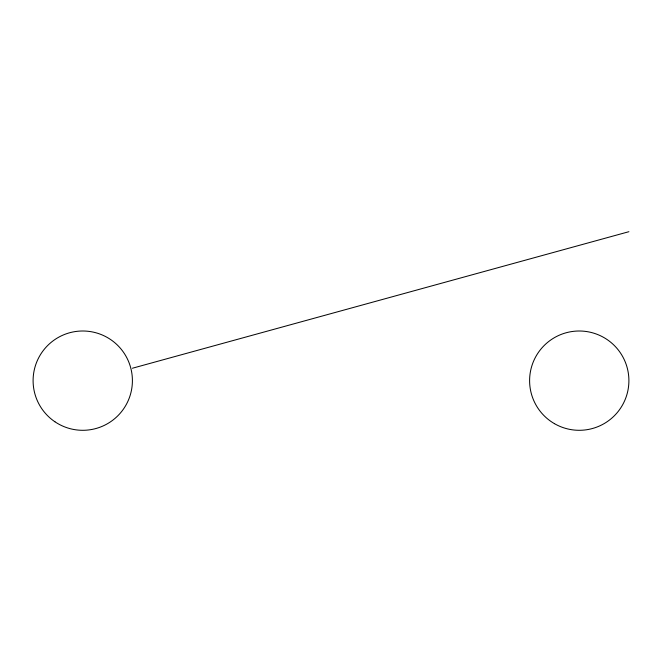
<?xml version="1.0" encoding="UTF-8"?>
<svg xmlns="http://www.w3.org/2000/svg" width="662" height="662" viewBox="0 0 662 662"><rect width="100%" height="100%" fill="white"/><g stroke="black" fill="none" stroke-linecap="round" stroke-linejoin="round"><path stroke-width="0.99" d="M132.4 368.238L628.9 231.7M554.425 423.647A49.65 49.65 0 0 0 628.9 380.65A49.65 49.65 0 0 0 554.425 337.653A49.65 49.65 0 0 0 554.425 423.647M54.921 421.768A49.65 49.65 0 0 0 132.276 384.192A49.65 49.65 0 0 0 61.053 335.99A49.65 49.65 0 0 0 54.921 421.768"/></g></svg>
